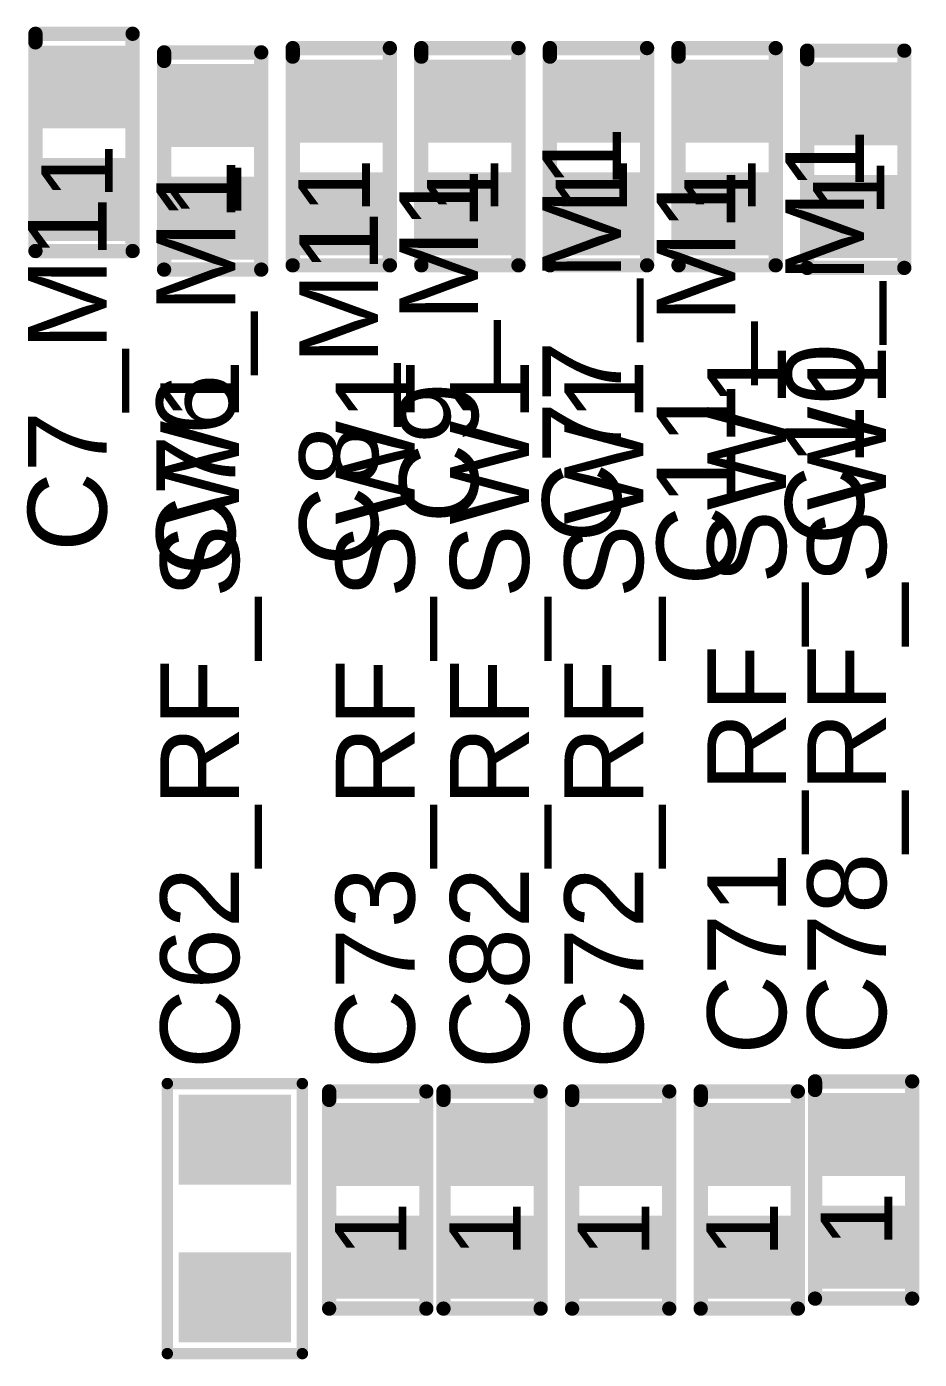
# Model space of a CAD drawing. Header units: inches. Extents: x -1.3 to 11.9, y -6.8 to 4.2.
# Drawn here: x 4.6172 to 4.9295, y 1.6621 to 2.1284 of the extents above; entities that cross this region are included whole.
import ezdxf

# ---------------------------------------------------------------- set-up
doc = ezdxf.new("R2010")
doc.units = ezdxf.units.IN
doc.header["$MEASUREMENT"] = 0
for name, color, linetype in [('ASSY_DWG_INFO', 56, 'Continuous'), ('FAB', 56, 'Continuous'), ('TOP', 1, 'Continuous'), ('Top Overlay', 2, 'Continuous'), ('Top Paste', 8, 'Continuous'), ('Top Solder', 216, 'Continuous')]:
    doc.layers.add(name, color=color, linetype=linetype)
doc.styles.add('Arial', font='', dxfattribs={"height": 0.2})
doc.styles.get('Arial').set_extended_font_data('Arial')

# ---------------------------------------------------------------- blocks, each defined once
blk = doc.blocks.new('C0603_42')
at = {"layer": 'TOP'}
for points in [[(-0.04134, 0.01772), (-0.01378, 0.01772), (-0.01378, -0.01772), (-0.04134, -0.01772)], [(0.01378, 0.01772), (0.04134, 0.01772), (0.04134, -0.01772), (0.01378, -0.01772)]]:
    blk.add_hatch(color=1, dxfattribs=at).paths.add_polyline_path(points)
at = {"layer": 'Top Paste'}
for points in [[(-0.04134, 0.01772), (-0.01378, 0.01772), (-0.01378, -0.01772), (-0.04134, -0.01772)], [(0.01378, 0.01772), (0.04134, 0.01772), (0.04134, -0.01772), (0.01378, -0.01772)]]:
    blk.add_hatch(color=8, dxfattribs=at).paths.add_polyline_path(points)
at = {"layer": 'Top Solder'}
for points in [[(-0.04331, 0.01969), (-0.01181, 0.01969), (-0.01181, -0.01969), (-0.04331, -0.01969)], [(0.01181, 0.01969), (0.04331, 0.01969), (0.04331, -0.01969), (0.01181, -0.01969)]]:
    blk.add_hatch(color=216, dxfattribs=at).paths.add_polyline_path(points)
at = {"layer": 'Top Overlay'}
for points in [[(-0.04724, 0.02362, 0.004, 0.004, 0), (-0.04724, -0.02362, 0.004, 0.004, 0)], [(-0.04724, 0.02362, 0.004, 0.004, 0), (0.04724, 0.02362, 0.004, 0.004, 0)], [(0.04724, 0.02362, 0.004, 0.004, 0), (0.04724, -0.02362, 0.004, 0.004, 0)], [(-0.04724, -0.02362, 0.004, 0.004, 0), (0.04724, -0.02362, 0.004, 0.004, 0)]]:
    blk.add_lwpolyline(points, format="xyseb", dxfattribs=at)
for points in [[(-0.04824, 0.02362, 0.002, 0.002, 1), (-0.04624, 0.02362, 0.002, 0.002, 1)], [(-0.04824, 0.02362, 0.002, 0.002, 1), (-0.04624, 0.02362, 0.002, 0.002, 1)], [(0.04624, 0.02362, 0.002, 0.002, 1), (0.04824, 0.02362, 0.002, 0.002, 1)], [(0.04624, 0.02362, 0.002, 0.002, 1), (0.04824, 0.02362, 0.002, 0.002, 1)], [(-0.04824, -0.02362, 0.002, 0.002, 1), (-0.04624, -0.02362, 0.002, 0.002, 1)], [(-0.04824, -0.02362, 0.002, 0.002, 1), (-0.04624, -0.02362, 0.002, 0.002, 1)], [(0.04624, -0.02362, 0.002, 0.002, 1), (0.04824, -0.02362, 0.002, 0.002, 1)], [(0.04624, -0.02362, 0.002, 0.002, 1), (0.04824, -0.02362, 0.002, 0.002, 1)]]:
    blk.add_lwpolyline(points, format="xyseb", close=True, dxfattribs=at)
blk = doc.blocks.new('C0402_145')
at = {"layer": 'TOP'}
for points in [[(-0.031, -0.0125), (-0.031, 0.0125), (-0.006, 0.0125), (-0.006, -0.0125)], [(0.0084, -0.0125), (0.0084, 0.0125), (0.0334, 0.0125), (0.0334, -0.0125)]]:
    blk.add_hatch(color=1, dxfattribs=at).paths.add_polyline_path(points)
at = {"layer": 'Top Paste'}
for points in [[(-0.031, -0.0125), (-0.031, 0.0125), (-0.006, 0.0125), (-0.006, -0.0125)], [(0.0084, -0.0125), (0.0084, 0.0125), (0.0334, 0.0125), (0.0334, -0.0125)]]:
    blk.add_hatch(color=8, dxfattribs=at).paths.add_polyline_path(points)
at = {"layer": 'Top Solder'}
for points in [[(-0.033, -0.0145), (-0.033, 0.0145), (-0.004, 0.0145), (-0.004, -0.0145)], [(0.0064, -0.0145), (0.0064, 0.0145), (0.0354, 0.0145), (0.0354, -0.0145)]]:
    blk.add_hatch(color=216, dxfattribs=at).paths.add_polyline_path(points)
at = {"layer": 'ASSY_DWG_INFO'}
for points in [[(-0.0365, 0.017, 0.005, 0.005, 0), (-0.0365, -0.017, 0.005, 0.005, 0)], [(-0.0365, 0.017, 0.005, 0.005, 0), (0.0395, 0.017, 0.005, 0.005, 0)], [(0.0395, 0.017, 0.005, 0.005, 0), (0.0395, -0.017, 0.005, 0.005, 0)], [(-0.0365, -0.017, 0.005, 0.005, 0), (0.0395, -0.017, 0.005, 0.005, 0)]]:
    blk.add_lwpolyline(points, format="xyseb", dxfattribs=at)
for points in [[(-0.03775, 0.017, 0.0025, 0.0025, 1), (-0.03525, 0.017, 0.0025, 0.0025, 1)], [(-0.03775, 0.017, 0.0025, 0.0025, 1), (-0.03525, 0.017, 0.0025, 0.0025, 1)], [(0.03825, 0.017, 0.0025, 0.0025, 1), (0.04075, 0.017, 0.0025, 0.0025, 1)], [(0.03825, 0.017, 0.0025, 0.0025, 1), (0.04075, 0.017, 0.0025, 0.0025, 1)], [(-0.03775, -0.017, 0.0025, 0.0025, 1), (-0.03525, -0.017, 0.0025, 0.0025, 1)], [(-0.03775, -0.017, 0.0025, 0.0025, 1), (-0.03525, -0.017, 0.0025, 0.0025, 1)], [(0.03825, -0.017, 0.0025, 0.0025, 1), (0.04075, -0.017, 0.0025, 0.0025, 1)], [(0.03825, -0.017, 0.0025, 0.0025, 1), (0.04075, -0.017, 0.0025, 0.0025, 1)]]:
    blk.add_lwpolyline(points, format="xyseb", close=True, dxfattribs=at)
at = {"layer": 'Top Overlay'}
for points in [[(-0.0365, 0.017, 0.005, 0.005, 0), (0.0365, 0.017, 0.005, 0.005, 0)], [(-0.0365, 0.017, 0.005, 0.005, 0), (-0.0365, -0.017, 0.005, 0.005, 0)], [(0.0365, 0.017, 0.005, 0.005, 0), (0.0395, 0.017, 0.005, 0.005, 0)], [(0.0395, 0.017, 0.005, 0.005, 0), (0.0395, -0.017, 0.005, 0.005, 0)], [(-0.0365, -0.017, 0.005, 0.005, 0), (0.0395, -0.017, 0.005, 0.005, 0)]]:
    blk.add_lwpolyline(points, format="xyseb", dxfattribs=at)
for points in [[(-0.03775, 0.017, 0.0025, 0.0025, 1), (-0.03525, 0.017, 0.0025, 0.0025, 1)], [(-0.03775, 0.017, 0.0025, 0.0025, 1), (-0.03525, 0.017, 0.0025, 0.0025, 1)], [(0.03525, 0.017, 0.0025, 0.0025, 1), (0.03775, 0.017, 0.0025, 0.0025, 1)], [(0.03525, 0.017, 0.0025, 0.0025, 1), (0.03775, 0.017, 0.0025, 0.0025, 1)], [(0.03825, 0.017, 0.0025, 0.0025, 1), (0.04075, 0.017, 0.0025, 0.0025, 1)], [(0.03825, 0.017, 0.0025, 0.0025, 1), (0.04075, 0.017, 0.0025, 0.0025, 1)], [(-0.03775, -0.017, 0.0025, 0.0025, 1), (-0.03525, -0.017, 0.0025, 0.0025, 1)], [(-0.03775, -0.017, 0.0025, 0.0025, 1), (-0.03525, -0.017, 0.0025, 0.0025, 1)], [(0.03825, -0.017, 0.0025, 0.0025, 1), (0.04075, -0.017, 0.0025, 0.0025, 1)], [(0.03825, -0.017, 0.0025, 0.0025, 1), (0.04075, -0.017, 0.0025, 0.0025, 1)]]:
    blk.add_lwpolyline(points, format="xyseb", close=True, dxfattribs=at)
at = {"layer": 'FAB', "style": 'Arial'}
blk.add_text('1', height=0.025, dxfattribs=at).set_placement((-0.0185, -0.01))
blk = doc.blocks.new('C0402_154')
at = {"layer": 'TOP'}
for points in [[(-0.031, -0.0125), (-0.031, 0.0125), (-0.006, 0.0125), (-0.006, -0.0125)], [(0.0084, -0.0125), (0.0084, 0.0125), (0.0334, 0.0125), (0.0334, -0.0125)]]:
    blk.add_hatch(color=1, dxfattribs=at).paths.add_polyline_path(points)
at = {"layer": 'Top Paste'}
for points in [[(-0.031, -0.0125), (-0.031, 0.0125), (-0.006, 0.0125), (-0.006, -0.0125)], [(0.0084, -0.0125), (0.0084, 0.0125), (0.0334, 0.0125), (0.0334, -0.0125)]]:
    blk.add_hatch(color=8, dxfattribs=at).paths.add_polyline_path(points)
at = {"layer": 'Top Solder'}
for points in [[(-0.033, -0.0145), (-0.033, 0.0145), (-0.004, 0.0145), (-0.004, -0.0145)], [(0.0064, -0.0145), (0.0064, 0.0145), (0.0354, 0.0145), (0.0354, -0.0145)]]:
    blk.add_hatch(color=216, dxfattribs=at).paths.add_polyline_path(points)
at = {"layer": 'ASSY_DWG_INFO'}
for points in [[(-0.0365, 0.017, 0.005, 0.005, 0), (-0.0365, -0.017, 0.005, 0.005, 0)], [(-0.0365, 0.017, 0.005, 0.005, 0), (0.0395, 0.017, 0.005, 0.005, 0)], [(0.0395, 0.017, 0.005, 0.005, 0), (0.0395, -0.017, 0.005, 0.005, 0)], [(-0.0365, -0.017, 0.005, 0.005, 0), (0.0395, -0.017, 0.005, 0.005, 0)]]:
    blk.add_lwpolyline(points, format="xyseb", dxfattribs=at)
for points in [[(-0.03775, 0.017, 0.0025, 0.0025, 1), (-0.03525, 0.017, 0.0025, 0.0025, 1)], [(-0.03775, 0.017, 0.0025, 0.0025, 1), (-0.03525, 0.017, 0.0025, 0.0025, 1)], [(0.03825, 0.017, 0.0025, 0.0025, 1), (0.04075, 0.017, 0.0025, 0.0025, 1)], [(0.03825, 0.017, 0.0025, 0.0025, 1), (0.04075, 0.017, 0.0025, 0.0025, 1)], [(-0.03775, -0.017, 0.0025, 0.0025, 1), (-0.03525, -0.017, 0.0025, 0.0025, 1)], [(-0.03775, -0.017, 0.0025, 0.0025, 1), (-0.03525, -0.017, 0.0025, 0.0025, 1)], [(0.03825, -0.017, 0.0025, 0.0025, 1), (0.04075, -0.017, 0.0025, 0.0025, 1)], [(0.03825, -0.017, 0.0025, 0.0025, 1), (0.04075, -0.017, 0.0025, 0.0025, 1)]]:
    blk.add_lwpolyline(points, format="xyseb", close=True, dxfattribs=at)
at = {"layer": 'Top Overlay'}
for points in [[(-0.0365, 0.017, 0.005, 0.005, 0), (0.0365, 0.017, 0.005, 0.005, 0)], [(-0.0365, 0.017, 0.005, 0.005, 0), (-0.0365, -0.017, 0.005, 0.005, 0)], [(0.0365, 0.017, 0.005, 0.005, 0), (0.0395, 0.017, 0.005, 0.005, 0)], [(0.0395, 0.017, 0.005, 0.005, 0), (0.0395, -0.017, 0.005, 0.005, 0)], [(-0.0365, -0.017, 0.005, 0.005, 0), (0.0395, -0.017, 0.005, 0.005, 0)]]:
    blk.add_lwpolyline(points, format="xyseb", dxfattribs=at)
for points in [[(-0.03775, 0.017, 0.0025, 0.0025, 1), (-0.03525, 0.017, 0.0025, 0.0025, 1)], [(-0.03775, 0.017, 0.0025, 0.0025, 1), (-0.03525, 0.017, 0.0025, 0.0025, 1)], [(0.03525, 0.017, 0.0025, 0.0025, 1), (0.03775, 0.017, 0.0025, 0.0025, 1)], [(0.03525, 0.017, 0.0025, 0.0025, 1), (0.03775, 0.017, 0.0025, 0.0025, 1)], [(0.03825, 0.017, 0.0025, 0.0025, 1), (0.04075, 0.017, 0.0025, 0.0025, 1)], [(0.03825, 0.017, 0.0025, 0.0025, 1), (0.04075, 0.017, 0.0025, 0.0025, 1)], [(-0.03775, -0.017, 0.0025, 0.0025, 1), (-0.03525, -0.017, 0.0025, 0.0025, 1)], [(-0.03775, -0.017, 0.0025, 0.0025, 1), (-0.03525, -0.017, 0.0025, 0.0025, 1)], [(0.03825, -0.017, 0.0025, 0.0025, 1), (0.04075, -0.017, 0.0025, 0.0025, 1)], [(0.03825, -0.017, 0.0025, 0.0025, 1), (0.04075, -0.017, 0.0025, 0.0025, 1)]]:
    blk.add_lwpolyline(points, format="xyseb", close=True, dxfattribs=at)
at = {"layer": 'FAB', "style": 'Arial'}
blk.add_text('1', height=0.025, dxfattribs=at).set_placement((-0.0185, -0.01))
blk = doc.blocks.new('C0402_156')
at = {"layer": 'TOP'}
for points in [[(-0.031, -0.0125), (-0.031, 0.0125), (-0.006, 0.0125), (-0.006, -0.0125)], [(0.0084, -0.0125), (0.0084, 0.0125), (0.0334, 0.0125), (0.0334, -0.0125)]]:
    blk.add_hatch(color=1, dxfattribs=at).paths.add_polyline_path(points)
at = {"layer": 'Top Paste'}
for points in [[(-0.031, -0.0125), (-0.031, 0.0125), (-0.006, 0.0125), (-0.006, -0.0125)], [(0.0084, -0.0125), (0.0084, 0.0125), (0.0334, 0.0125), (0.0334, -0.0125)]]:
    blk.add_hatch(color=8, dxfattribs=at).paths.add_polyline_path(points)
at = {"layer": 'Top Solder'}
for points in [[(-0.033, -0.0145), (-0.033, 0.0145), (-0.004, 0.0145), (-0.004, -0.0145)], [(0.0064, -0.0145), (0.0064, 0.0145), (0.0354, 0.0145), (0.0354, -0.0145)]]:
    blk.add_hatch(color=216, dxfattribs=at).paths.add_polyline_path(points)
at = {"layer": 'ASSY_DWG_INFO'}
for points in [[(-0.0365, 0.017, 0.005, 0.005, 0), (-0.0365, -0.017, 0.005, 0.005, 0)], [(-0.0365, 0.017, 0.005, 0.005, 0), (0.0395, 0.017, 0.005, 0.005, 0)], [(0.0395, 0.017, 0.005, 0.005, 0), (0.0395, -0.017, 0.005, 0.005, 0)], [(-0.0365, -0.017, 0.005, 0.005, 0), (0.0395, -0.017, 0.005, 0.005, 0)]]:
    blk.add_lwpolyline(points, format="xyseb", dxfattribs=at)
for points in [[(-0.03775, 0.017, 0.0025, 0.0025, 1), (-0.03525, 0.017, 0.0025, 0.0025, 1)], [(-0.03775, 0.017, 0.0025, 0.0025, 1), (-0.03525, 0.017, 0.0025, 0.0025, 1)], [(0.03825, 0.017, 0.0025, 0.0025, 1), (0.04075, 0.017, 0.0025, 0.0025, 1)], [(0.03825, 0.017, 0.0025, 0.0025, 1), (0.04075, 0.017, 0.0025, 0.0025, 1)], [(-0.03775, -0.017, 0.0025, 0.0025, 1), (-0.03525, -0.017, 0.0025, 0.0025, 1)], [(-0.03775, -0.017, 0.0025, 0.0025, 1), (-0.03525, -0.017, 0.0025, 0.0025, 1)], [(0.03825, -0.017, 0.0025, 0.0025, 1), (0.04075, -0.017, 0.0025, 0.0025, 1)], [(0.03825, -0.017, 0.0025, 0.0025, 1), (0.04075, -0.017, 0.0025, 0.0025, 1)]]:
    blk.add_lwpolyline(points, format="xyseb", close=True, dxfattribs=at)
at = {"layer": 'Top Overlay'}
for points in [[(-0.0365, 0.017, 0.005, 0.005, 0), (0.0365, 0.017, 0.005, 0.005, 0)], [(-0.0365, 0.017, 0.005, 0.005, 0), (-0.0365, -0.017, 0.005, 0.005, 0)], [(0.0365, 0.017, 0.005, 0.005, 0), (0.0395, 0.017, 0.005, 0.005, 0)], [(0.0395, 0.017, 0.005, 0.005, 0), (0.0395, -0.017, 0.005, 0.005, 0)], [(-0.0365, -0.017, 0.005, 0.005, 0), (0.0395, -0.017, 0.005, 0.005, 0)]]:
    blk.add_lwpolyline(points, format="xyseb", dxfattribs=at)
for points in [[(-0.03775, 0.017, 0.0025, 0.0025, 1), (-0.03525, 0.017, 0.0025, 0.0025, 1)], [(-0.03775, 0.017, 0.0025, 0.0025, 1), (-0.03525, 0.017, 0.0025, 0.0025, 1)], [(0.03525, 0.017, 0.0025, 0.0025, 1), (0.03775, 0.017, 0.0025, 0.0025, 1)], [(0.03525, 0.017, 0.0025, 0.0025, 1), (0.03775, 0.017, 0.0025, 0.0025, 1)], [(0.03825, 0.017, 0.0025, 0.0025, 1), (0.04075, 0.017, 0.0025, 0.0025, 1)], [(0.03825, 0.017, 0.0025, 0.0025, 1), (0.04075, 0.017, 0.0025, 0.0025, 1)], [(-0.03775, -0.017, 0.0025, 0.0025, 1), (-0.03525, -0.017, 0.0025, 0.0025, 1)], [(-0.03775, -0.017, 0.0025, 0.0025, 1), (-0.03525, -0.017, 0.0025, 0.0025, 1)], [(0.03825, -0.017, 0.0025, 0.0025, 1), (0.04075, -0.017, 0.0025, 0.0025, 1)], [(0.03825, -0.017, 0.0025, 0.0025, 1), (0.04075, -0.017, 0.0025, 0.0025, 1)]]:
    blk.add_lwpolyline(points, format="xyseb", close=True, dxfattribs=at)
at = {"layer": 'FAB', "style": 'Arial'}
blk.add_text('1', height=0.025, dxfattribs=at).set_placement((-0.0185, -0.01))
blk = doc.blocks.new('C0402_158')
at = {"layer": 'TOP'}
for points in [[(-0.031, -0.0125), (-0.031, 0.0125), (-0.006, 0.0125), (-0.006, -0.0125)], [(0.0084, -0.0125), (0.0084, 0.0125), (0.0334, 0.0125), (0.0334, -0.0125)]]:
    blk.add_hatch(color=1, dxfattribs=at).paths.add_polyline_path(points)
at = {"layer": 'Top Paste'}
for points in [[(-0.031, -0.0125), (-0.031, 0.0125), (-0.006, 0.0125), (-0.006, -0.0125)], [(0.0084, -0.0125), (0.0084, 0.0125), (0.0334, 0.0125), (0.0334, -0.0125)]]:
    blk.add_hatch(color=8, dxfattribs=at).paths.add_polyline_path(points)
at = {"layer": 'Top Solder'}
for points in [[(-0.033, -0.0145), (-0.033, 0.0145), (-0.004, 0.0145), (-0.004, -0.0145)], [(0.0064, -0.0145), (0.0064, 0.0145), (0.0354, 0.0145), (0.0354, -0.0145)]]:
    blk.add_hatch(color=216, dxfattribs=at).paths.add_polyline_path(points)
at = {"layer": 'ASSY_DWG_INFO'}
for points in [[(-0.0365, 0.017, 0.005, 0.005, 0), (-0.0365, -0.017, 0.005, 0.005, 0)], [(-0.0365, 0.017, 0.005, 0.005, 0), (0.0395, 0.017, 0.005, 0.005, 0)], [(0.0395, 0.017, 0.005, 0.005, 0), (0.0395, -0.017, 0.005, 0.005, 0)], [(-0.0365, -0.017, 0.005, 0.005, 0), (0.0395, -0.017, 0.005, 0.005, 0)]]:
    blk.add_lwpolyline(points, format="xyseb", dxfattribs=at)
for points in [[(-0.03775, 0.017, 0.0025, 0.0025, 1), (-0.03525, 0.017, 0.0025, 0.0025, 1)], [(-0.03775, 0.017, 0.0025, 0.0025, 1), (-0.03525, 0.017, 0.0025, 0.0025, 1)], [(0.03825, 0.017, 0.0025, 0.0025, 1), (0.04075, 0.017, 0.0025, 0.0025, 1)], [(0.03825, 0.017, 0.0025, 0.0025, 1), (0.04075, 0.017, 0.0025, 0.0025, 1)], [(-0.03775, -0.017, 0.0025, 0.0025, 1), (-0.03525, -0.017, 0.0025, 0.0025, 1)], [(-0.03775, -0.017, 0.0025, 0.0025, 1), (-0.03525, -0.017, 0.0025, 0.0025, 1)], [(0.03825, -0.017, 0.0025, 0.0025, 1), (0.04075, -0.017, 0.0025, 0.0025, 1)], [(0.03825, -0.017, 0.0025, 0.0025, 1), (0.04075, -0.017, 0.0025, 0.0025, 1)]]:
    blk.add_lwpolyline(points, format="xyseb", close=True, dxfattribs=at)
at = {"layer": 'Top Overlay'}
for points in [[(-0.0365, 0.017, 0.005, 0.005, 0), (0.0365, 0.017, 0.005, 0.005, 0)], [(-0.0365, 0.017, 0.005, 0.005, 0), (-0.0365, -0.017, 0.005, 0.005, 0)], [(0.0365, 0.017, 0.005, 0.005, 0), (0.0395, 0.017, 0.005, 0.005, 0)], [(0.0395, 0.017, 0.005, 0.005, 0), (0.0395, -0.017, 0.005, 0.005, 0)], [(-0.0365, -0.017, 0.005, 0.005, 0), (0.0395, -0.017, 0.005, 0.005, 0)]]:
    blk.add_lwpolyline(points, format="xyseb", dxfattribs=at)
for points in [[(-0.03775, 0.017, 0.0025, 0.0025, 1), (-0.03525, 0.017, 0.0025, 0.0025, 1)], [(-0.03775, 0.017, 0.0025, 0.0025, 1), (-0.03525, 0.017, 0.0025, 0.0025, 1)], [(0.03525, 0.017, 0.0025, 0.0025, 1), (0.03775, 0.017, 0.0025, 0.0025, 1)], [(0.03525, 0.017, 0.0025, 0.0025, 1), (0.03775, 0.017, 0.0025, 0.0025, 1)], [(0.03825, 0.017, 0.0025, 0.0025, 1), (0.04075, 0.017, 0.0025, 0.0025, 1)], [(0.03825, 0.017, 0.0025, 0.0025, 1), (0.04075, 0.017, 0.0025, 0.0025, 1)], [(-0.03775, -0.017, 0.0025, 0.0025, 1), (-0.03525, -0.017, 0.0025, 0.0025, 1)], [(-0.03775, -0.017, 0.0025, 0.0025, 1), (-0.03525, -0.017, 0.0025, 0.0025, 1)], [(0.03825, -0.017, 0.0025, 0.0025, 1), (0.04075, -0.017, 0.0025, 0.0025, 1)], [(0.03825, -0.017, 0.0025, 0.0025, 1), (0.04075, -0.017, 0.0025, 0.0025, 1)]]:
    blk.add_lwpolyline(points, format="xyseb", close=True, dxfattribs=at)
at = {"layer": 'FAB', "style": 'Arial'}
blk.add_text('1', height=0.025, dxfattribs=at).set_placement((-0.0185, -0.01))
blk = doc.blocks.new('C0402_164')
at = {"layer": 'TOP'}
for points in [[(-0.031, -0.0125), (-0.031, 0.0125), (-0.006, 0.0125), (-0.006, -0.0125)], [(0.0084, -0.0125), (0.0084, 0.0125), (0.0334, 0.0125), (0.0334, -0.0125)]]:
    blk.add_hatch(color=1, dxfattribs=at).paths.add_polyline_path(points)
at = {"layer": 'Top Paste'}
for points in [[(-0.031, -0.0125), (-0.031, 0.0125), (-0.006, 0.0125), (-0.006, -0.0125)], [(0.0084, -0.0125), (0.0084, 0.0125), (0.0334, 0.0125), (0.0334, -0.0125)]]:
    blk.add_hatch(color=8, dxfattribs=at).paths.add_polyline_path(points)
at = {"layer": 'Top Solder'}
for points in [[(-0.033, -0.0145), (-0.033, 0.0145), (-0.004, 0.0145), (-0.004, -0.0145)], [(0.0064, -0.0145), (0.0064, 0.0145), (0.0354, 0.0145), (0.0354, -0.0145)]]:
    blk.add_hatch(color=216, dxfattribs=at).paths.add_polyline_path(points)
at = {"layer": 'ASSY_DWG_INFO'}
for points in [[(-0.0365, 0.017, 0.005, 0.005, 0), (-0.0365, -0.017, 0.005, 0.005, 0)], [(-0.0365, 0.017, 0.005, 0.005, 0), (0.0395, 0.017, 0.005, 0.005, 0)], [(0.0395, 0.017, 0.005, 0.005, 0), (0.0395, -0.017, 0.005, 0.005, 0)], [(-0.0365, -0.017, 0.005, 0.005, 0), (0.0395, -0.017, 0.005, 0.005, 0)]]:
    blk.add_lwpolyline(points, format="xyseb", dxfattribs=at)
for points in [[(-0.03775, 0.017, 0.0025, 0.0025, 1), (-0.03525, 0.017, 0.0025, 0.0025, 1)], [(-0.03775, 0.017, 0.0025, 0.0025, 1), (-0.03525, 0.017, 0.0025, 0.0025, 1)], [(0.03825, 0.017, 0.0025, 0.0025, 1), (0.04075, 0.017, 0.0025, 0.0025, 1)], [(0.03825, 0.017, 0.0025, 0.0025, 1), (0.04075, 0.017, 0.0025, 0.0025, 1)], [(-0.03775, -0.017, 0.0025, 0.0025, 1), (-0.03525, -0.017, 0.0025, 0.0025, 1)], [(-0.03775, -0.017, 0.0025, 0.0025, 1), (-0.03525, -0.017, 0.0025, 0.0025, 1)], [(0.03825, -0.017, 0.0025, 0.0025, 1), (0.04075, -0.017, 0.0025, 0.0025, 1)], [(0.03825, -0.017, 0.0025, 0.0025, 1), (0.04075, -0.017, 0.0025, 0.0025, 1)]]:
    blk.add_lwpolyline(points, format="xyseb", close=True, dxfattribs=at)
at = {"layer": 'Top Overlay'}
for points in [[(-0.0365, 0.017, 0.005, 0.005, 0), (0.0365, 0.017, 0.005, 0.005, 0)], [(-0.0365, 0.017, 0.005, 0.005, 0), (-0.0365, -0.017, 0.005, 0.005, 0)], [(0.0365, 0.017, 0.005, 0.005, 0), (0.0395, 0.017, 0.005, 0.005, 0)], [(0.0395, 0.017, 0.005, 0.005, 0), (0.0395, -0.017, 0.005, 0.005, 0)], [(-0.0365, -0.017, 0.005, 0.005, 0), (0.0395, -0.017, 0.005, 0.005, 0)]]:
    blk.add_lwpolyline(points, format="xyseb", dxfattribs=at)
for points in [[(-0.03775, 0.017, 0.0025, 0.0025, 1), (-0.03525, 0.017, 0.0025, 0.0025, 1)], [(-0.03775, 0.017, 0.0025, 0.0025, 1), (-0.03525, 0.017, 0.0025, 0.0025, 1)], [(0.03525, 0.017, 0.0025, 0.0025, 1), (0.03775, 0.017, 0.0025, 0.0025, 1)], [(0.03525, 0.017, 0.0025, 0.0025, 1), (0.03775, 0.017, 0.0025, 0.0025, 1)], [(0.03825, 0.017, 0.0025, 0.0025, 1), (0.04075, 0.017, 0.0025, 0.0025, 1)], [(0.03825, 0.017, 0.0025, 0.0025, 1), (0.04075, 0.017, 0.0025, 0.0025, 1)], [(-0.03775, -0.017, 0.0025, 0.0025, 1), (-0.03525, -0.017, 0.0025, 0.0025, 1)], [(-0.03775, -0.017, 0.0025, 0.0025, 1), (-0.03525, -0.017, 0.0025, 0.0025, 1)], [(0.03825, -0.017, 0.0025, 0.0025, 1), (0.04075, -0.017, 0.0025, 0.0025, 1)], [(0.03825, -0.017, 0.0025, 0.0025, 1), (0.04075, -0.017, 0.0025, 0.0025, 1)]]:
    blk.add_lwpolyline(points, format="xyseb", close=True, dxfattribs=at)
at = {"layer": 'FAB', "style": 'Arial'}
blk.add_text('1', height=0.025, dxfattribs=at).set_placement((-0.0185, -0.01))
blk = doc.blocks.new('C0402_166')
at = {"layer": 'TOP'}
for points in [[(-0.031, -0.0125), (-0.031, 0.0125), (-0.006, 0.0125), (-0.006, -0.0125)], [(0.0084, -0.0125), (0.0084, 0.0125), (0.0334, 0.0125), (0.0334, -0.0125)]]:
    blk.add_hatch(color=1, dxfattribs=at).paths.add_polyline_path(points)
at = {"layer": 'Top Paste'}
for points in [[(-0.031, -0.0125), (-0.031, 0.0125), (-0.006, 0.0125), (-0.006, -0.0125)], [(0.0084, -0.0125), (0.0084, 0.0125), (0.0334, 0.0125), (0.0334, -0.0125)]]:
    blk.add_hatch(color=8, dxfattribs=at).paths.add_polyline_path(points)
at = {"layer": 'Top Solder'}
for points in [[(-0.033, -0.0145), (-0.033, 0.0145), (-0.004, 0.0145), (-0.004, -0.0145)], [(0.0064, -0.0145), (0.0064, 0.0145), (0.0354, 0.0145), (0.0354, -0.0145)]]:
    blk.add_hatch(color=216, dxfattribs=at).paths.add_polyline_path(points)
at = {"layer": 'ASSY_DWG_INFO'}
for points in [[(-0.0365, 0.017, 0.005, 0.005, 0), (-0.0365, -0.017, 0.005, 0.005, 0)], [(-0.0365, 0.017, 0.005, 0.005, 0), (0.0395, 0.017, 0.005, 0.005, 0)], [(0.0395, 0.017, 0.005, 0.005, 0), (0.0395, -0.017, 0.005, 0.005, 0)], [(-0.0365, -0.017, 0.005, 0.005, 0), (0.0395, -0.017, 0.005, 0.005, 0)]]:
    blk.add_lwpolyline(points, format="xyseb", dxfattribs=at)
for points in [[(-0.03775, 0.017, 0.0025, 0.0025, 1), (-0.03525, 0.017, 0.0025, 0.0025, 1)], [(-0.03775, 0.017, 0.0025, 0.0025, 1), (-0.03525, 0.017, 0.0025, 0.0025, 1)], [(0.03825, 0.017, 0.0025, 0.0025, 1), (0.04075, 0.017, 0.0025, 0.0025, 1)], [(0.03825, 0.017, 0.0025, 0.0025, 1), (0.04075, 0.017, 0.0025, 0.0025, 1)], [(-0.03775, -0.017, 0.0025, 0.0025, 1), (-0.03525, -0.017, 0.0025, 0.0025, 1)], [(-0.03775, -0.017, 0.0025, 0.0025, 1), (-0.03525, -0.017, 0.0025, 0.0025, 1)], [(0.03825, -0.017, 0.0025, 0.0025, 1), (0.04075, -0.017, 0.0025, 0.0025, 1)], [(0.03825, -0.017, 0.0025, 0.0025, 1), (0.04075, -0.017, 0.0025, 0.0025, 1)]]:
    blk.add_lwpolyline(points, format="xyseb", close=True, dxfattribs=at)
at = {"layer": 'Top Overlay'}
for points in [[(-0.0365, 0.017, 0.005, 0.005, 0), (0.0365, 0.017, 0.005, 0.005, 0)], [(-0.0365, 0.017, 0.005, 0.005, 0), (-0.0365, -0.017, 0.005, 0.005, 0)], [(0.0365, 0.017, 0.005, 0.005, 0), (0.0395, 0.017, 0.005, 0.005, 0)], [(0.0395, 0.017, 0.005, 0.005, 0), (0.0395, -0.017, 0.005, 0.005, 0)], [(-0.0365, -0.017, 0.005, 0.005, 0), (0.0395, -0.017, 0.005, 0.005, 0)]]:
    blk.add_lwpolyline(points, format="xyseb", dxfattribs=at)
for points in [[(-0.03775, 0.017, 0.0025, 0.0025, 1), (-0.03525, 0.017, 0.0025, 0.0025, 1)], [(-0.03775, 0.017, 0.0025, 0.0025, 1), (-0.03525, 0.017, 0.0025, 0.0025, 1)], [(0.03525, 0.017, 0.0025, 0.0025, 1), (0.03775, 0.017, 0.0025, 0.0025, 1)], [(0.03525, 0.017, 0.0025, 0.0025, 1), (0.03775, 0.017, 0.0025, 0.0025, 1)], [(0.03825, 0.017, 0.0025, 0.0025, 1), (0.04075, 0.017, 0.0025, 0.0025, 1)], [(0.03825, 0.017, 0.0025, 0.0025, 1), (0.04075, 0.017, 0.0025, 0.0025, 1)], [(-0.03775, -0.017, 0.0025, 0.0025, 1), (-0.03525, -0.017, 0.0025, 0.0025, 1)], [(-0.03775, -0.017, 0.0025, 0.0025, 1), (-0.03525, -0.017, 0.0025, 0.0025, 1)], [(0.03825, -0.017, 0.0025, 0.0025, 1), (0.04075, -0.017, 0.0025, 0.0025, 1)], [(0.03825, -0.017, 0.0025, 0.0025, 1), (0.04075, -0.017, 0.0025, 0.0025, 1)]]:
    blk.add_lwpolyline(points, format="xyseb", close=True, dxfattribs=at)
at = {"layer": 'FAB', "style": 'Arial'}
blk.add_text('1', height=0.025, dxfattribs=at).set_placement((-0.0185, -0.01))
blk = doc.blocks.new('C0402_168')
at = {"layer": 'TOP'}
for points in [[(-0.031, -0.0125), (-0.031, 0.0125), (-0.006, 0.0125), (-0.006, -0.0125)], [(0.0084, -0.0125), (0.0084, 0.0125), (0.0334, 0.0125), (0.0334, -0.0125)]]:
    blk.add_hatch(color=1, dxfattribs=at).paths.add_polyline_path(points)
at = {"layer": 'Top Paste'}
for points in [[(-0.031, -0.0125), (-0.031, 0.0125), (-0.006, 0.0125), (-0.006, -0.0125)], [(0.0084, -0.0125), (0.0084, 0.0125), (0.0334, 0.0125), (0.0334, -0.0125)]]:
    blk.add_hatch(color=8, dxfattribs=at).paths.add_polyline_path(points)
at = {"layer": 'Top Solder'}
for points in [[(-0.033, -0.0145), (-0.033, 0.0145), (-0.004, 0.0145), (-0.004, -0.0145)], [(0.0064, -0.0145), (0.0064, 0.0145), (0.0354, 0.0145), (0.0354, -0.0145)]]:
    blk.add_hatch(color=216, dxfattribs=at).paths.add_polyline_path(points)
at = {"layer": 'ASSY_DWG_INFO'}
for points in [[(-0.0365, 0.017, 0.005, 0.005, 0), (-0.0365, -0.017, 0.005, 0.005, 0)], [(-0.0365, 0.017, 0.005, 0.005, 0), (0.0395, 0.017, 0.005, 0.005, 0)], [(0.0395, 0.017, 0.005, 0.005, 0), (0.0395, -0.017, 0.005, 0.005, 0)], [(-0.0365, -0.017, 0.005, 0.005, 0), (0.0395, -0.017, 0.005, 0.005, 0)]]:
    blk.add_lwpolyline(points, format="xyseb", dxfattribs=at)
for points in [[(-0.03775, 0.017, 0.0025, 0.0025, 1), (-0.03525, 0.017, 0.0025, 0.0025, 1)], [(-0.03775, 0.017, 0.0025, 0.0025, 1), (-0.03525, 0.017, 0.0025, 0.0025, 1)], [(0.03825, 0.017, 0.0025, 0.0025, 1), (0.04075, 0.017, 0.0025, 0.0025, 1)], [(0.03825, 0.017, 0.0025, 0.0025, 1), (0.04075, 0.017, 0.0025, 0.0025, 1)], [(-0.03775, -0.017, 0.0025, 0.0025, 1), (-0.03525, -0.017, 0.0025, 0.0025, 1)], [(-0.03775, -0.017, 0.0025, 0.0025, 1), (-0.03525, -0.017, 0.0025, 0.0025, 1)], [(0.03825, -0.017, 0.0025, 0.0025, 1), (0.04075, -0.017, 0.0025, 0.0025, 1)], [(0.03825, -0.017, 0.0025, 0.0025, 1), (0.04075, -0.017, 0.0025, 0.0025, 1)]]:
    blk.add_lwpolyline(points, format="xyseb", close=True, dxfattribs=at)
at = {"layer": 'Top Overlay'}
for points in [[(-0.0365, 0.017, 0.005, 0.005, 0), (0.0365, 0.017, 0.005, 0.005, 0)], [(-0.0365, 0.017, 0.005, 0.005, 0), (-0.0365, -0.017, 0.005, 0.005, 0)], [(0.0365, 0.017, 0.005, 0.005, 0), (0.0395, 0.017, 0.005, 0.005, 0)], [(0.0395, 0.017, 0.005, 0.005, 0), (0.0395, -0.017, 0.005, 0.005, 0)], [(-0.0365, -0.017, 0.005, 0.005, 0), (0.0395, -0.017, 0.005, 0.005, 0)]]:
    blk.add_lwpolyline(points, format="xyseb", dxfattribs=at)
for points in [[(-0.03775, 0.017, 0.0025, 0.0025, 1), (-0.03525, 0.017, 0.0025, 0.0025, 1)], [(-0.03775, 0.017, 0.0025, 0.0025, 1), (-0.03525, 0.017, 0.0025, 0.0025, 1)], [(0.03525, 0.017, 0.0025, 0.0025, 1), (0.03775, 0.017, 0.0025, 0.0025, 1)], [(0.03525, 0.017, 0.0025, 0.0025, 1), (0.03775, 0.017, 0.0025, 0.0025, 1)], [(0.03825, 0.017, 0.0025, 0.0025, 1), (0.04075, 0.017, 0.0025, 0.0025, 1)], [(0.03825, 0.017, 0.0025, 0.0025, 1), (0.04075, 0.017, 0.0025, 0.0025, 1)], [(-0.03775, -0.017, 0.0025, 0.0025, 1), (-0.03525, -0.017, 0.0025, 0.0025, 1)], [(-0.03775, -0.017, 0.0025, 0.0025, 1), (-0.03525, -0.017, 0.0025, 0.0025, 1)], [(0.03825, -0.017, 0.0025, 0.0025, 1), (0.04075, -0.017, 0.0025, 0.0025, 1)], [(0.03825, -0.017, 0.0025, 0.0025, 1), (0.04075, -0.017, 0.0025, 0.0025, 1)]]:
    blk.add_lwpolyline(points, format="xyseb", close=True, dxfattribs=at)
at = {"layer": 'FAB', "style": 'Arial'}
blk.add_text('1', height=0.025, dxfattribs=at).set_placement((-0.0185, -0.01))
blk = doc.blocks.new('C0402_283')
at = {"layer": 'TOP'}
for points in [[(-0.031, -0.0125), (-0.031, 0.0125), (-0.006, 0.0125), (-0.006, -0.0125)], [(0.0084, -0.0125), (0.0084, 0.0125), (0.0334, 0.0125), (0.0334, -0.0125)]]:
    blk.add_hatch(color=1, dxfattribs=at).paths.add_polyline_path(points)
at = {"layer": 'Top Paste'}
for points in [[(-0.031, -0.0125), (-0.031, 0.0125), (-0.006, 0.0125), (-0.006, -0.0125)], [(0.0084, -0.0125), (0.0084, 0.0125), (0.0334, 0.0125), (0.0334, -0.0125)]]:
    blk.add_hatch(color=8, dxfattribs=at).paths.add_polyline_path(points)
at = {"layer": 'Top Solder'}
for points in [[(-0.033, -0.0145), (-0.033, 0.0145), (-0.004, 0.0145), (-0.004, -0.0145)], [(0.0064, -0.0145), (0.0064, 0.0145), (0.0354, 0.0145), (0.0354, -0.0145)]]:
    blk.add_hatch(color=216, dxfattribs=at).paths.add_polyline_path(points)
at = {"layer": 'ASSY_DWG_INFO'}
for points in [[(-0.0365, 0.017, 0.005, 0.005, 0), (-0.0365, -0.017, 0.005, 0.005, 0)], [(-0.0365, 0.017, 0.005, 0.005, 0), (0.0395, 0.017, 0.005, 0.005, 0)], [(0.0395, 0.017, 0.005, 0.005, 0), (0.0395, -0.017, 0.005, 0.005, 0)], [(-0.0365, -0.017, 0.005, 0.005, 0), (0.0395, -0.017, 0.005, 0.005, 0)]]:
    blk.add_lwpolyline(points, format="xyseb", dxfattribs=at)
for points in [[(-0.03775, 0.017, 0.0025, 0.0025, 1), (-0.03525, 0.017, 0.0025, 0.0025, 1)], [(-0.03775, 0.017, 0.0025, 0.0025, 1), (-0.03525, 0.017, 0.0025, 0.0025, 1)], [(0.03825, 0.017, 0.0025, 0.0025, 1), (0.04075, 0.017, 0.0025, 0.0025, 1)], [(0.03825, 0.017, 0.0025, 0.0025, 1), (0.04075, 0.017, 0.0025, 0.0025, 1)], [(-0.03775, -0.017, 0.0025, 0.0025, 1), (-0.03525, -0.017, 0.0025, 0.0025, 1)], [(-0.03775, -0.017, 0.0025, 0.0025, 1), (-0.03525, -0.017, 0.0025, 0.0025, 1)], [(0.03825, -0.017, 0.0025, 0.0025, 1), (0.04075, -0.017, 0.0025, 0.0025, 1)], [(0.03825, -0.017, 0.0025, 0.0025, 1), (0.04075, -0.017, 0.0025, 0.0025, 1)]]:
    blk.add_lwpolyline(points, format="xyseb", close=True, dxfattribs=at)
at = {"layer": 'Top Overlay'}
for points in [[(-0.0365, 0.017, 0.005, 0.005, 0), (0.0365, 0.017, 0.005, 0.005, 0)], [(-0.0365, 0.017, 0.005, 0.005, 0), (-0.0365, -0.017, 0.005, 0.005, 0)], [(0.0365, 0.017, 0.005, 0.005, 0), (0.0395, 0.017, 0.005, 0.005, 0)], [(0.0395, 0.017, 0.005, 0.005, 0), (0.0395, -0.017, 0.005, 0.005, 0)], [(-0.0365, -0.017, 0.005, 0.005, 0), (0.0395, -0.017, 0.005, 0.005, 0)]]:
    blk.add_lwpolyline(points, format="xyseb", dxfattribs=at)
for points in [[(-0.03775, 0.017, 0.0025, 0.0025, 1), (-0.03525, 0.017, 0.0025, 0.0025, 1)], [(-0.03775, 0.017, 0.0025, 0.0025, 1), (-0.03525, 0.017, 0.0025, 0.0025, 1)], [(0.03525, 0.017, 0.0025, 0.0025, 1), (0.03775, 0.017, 0.0025, 0.0025, 1)], [(0.03525, 0.017, 0.0025, 0.0025, 1), (0.03775, 0.017, 0.0025, 0.0025, 1)], [(0.03825, 0.017, 0.0025, 0.0025, 1), (0.04075, 0.017, 0.0025, 0.0025, 1)], [(0.03825, 0.017, 0.0025, 0.0025, 1), (0.04075, 0.017, 0.0025, 0.0025, 1)], [(-0.03775, -0.017, 0.0025, 0.0025, 1), (-0.03525, -0.017, 0.0025, 0.0025, 1)], [(-0.03775, -0.017, 0.0025, 0.0025, 1), (-0.03525, -0.017, 0.0025, 0.0025, 1)], [(0.03825, -0.017, 0.0025, 0.0025, 1), (0.04075, -0.017, 0.0025, 0.0025, 1)], [(0.03825, -0.017, 0.0025, 0.0025, 1), (0.04075, -0.017, 0.0025, 0.0025, 1)]]:
    blk.add_lwpolyline(points, format="xyseb", close=True, dxfattribs=at)
at = {"layer": 'FAB', "style": 'Arial'}
blk.add_text('1', height=0.025, dxfattribs=at).set_placement((-0.0185, -0.01))
blk = doc.blocks.new('C0402_285')
at = {"layer": 'TOP'}
for points in [[(-0.031, -0.0125), (-0.031, 0.0125), (-0.006, 0.0125), (-0.006, -0.0125)], [(0.0084, -0.0125), (0.0084, 0.0125), (0.0334, 0.0125), (0.0334, -0.0125)]]:
    blk.add_hatch(color=1, dxfattribs=at).paths.add_polyline_path(points)
at = {"layer": 'Top Paste'}
for points in [[(-0.031, -0.0125), (-0.031, 0.0125), (-0.006, 0.0125), (-0.006, -0.0125)], [(0.0084, -0.0125), (0.0084, 0.0125), (0.0334, 0.0125), (0.0334, -0.0125)]]:
    blk.add_hatch(color=8, dxfattribs=at).paths.add_polyline_path(points)
at = {"layer": 'Top Solder'}
for points in [[(-0.033, -0.0145), (-0.033, 0.0145), (-0.004, 0.0145), (-0.004, -0.0145)], [(0.0064, -0.0145), (0.0064, 0.0145), (0.0354, 0.0145), (0.0354, -0.0145)]]:
    blk.add_hatch(color=216, dxfattribs=at).paths.add_polyline_path(points)
at = {"layer": 'ASSY_DWG_INFO'}
for points in [[(-0.0365, 0.017, 0.005, 0.005, 0), (-0.0365, -0.017, 0.005, 0.005, 0)], [(-0.0365, 0.017, 0.005, 0.005, 0), (0.0395, 0.017, 0.005, 0.005, 0)], [(0.0395, 0.017, 0.005, 0.005, 0), (0.0395, -0.017, 0.005, 0.005, 0)], [(-0.0365, -0.017, 0.005, 0.005, 0), (0.0395, -0.017, 0.005, 0.005, 0)]]:
    blk.add_lwpolyline(points, format="xyseb", dxfattribs=at)
for points in [[(-0.03775, 0.017, 0.0025, 0.0025, 1), (-0.03525, 0.017, 0.0025, 0.0025, 1)], [(-0.03775, 0.017, 0.0025, 0.0025, 1), (-0.03525, 0.017, 0.0025, 0.0025, 1)], [(0.03825, 0.017, 0.0025, 0.0025, 1), (0.04075, 0.017, 0.0025, 0.0025, 1)], [(0.03825, 0.017, 0.0025, 0.0025, 1), (0.04075, 0.017, 0.0025, 0.0025, 1)], [(-0.03775, -0.017, 0.0025, 0.0025, 1), (-0.03525, -0.017, 0.0025, 0.0025, 1)], [(-0.03775, -0.017, 0.0025, 0.0025, 1), (-0.03525, -0.017, 0.0025, 0.0025, 1)], [(0.03825, -0.017, 0.0025, 0.0025, 1), (0.04075, -0.017, 0.0025, 0.0025, 1)], [(0.03825, -0.017, 0.0025, 0.0025, 1), (0.04075, -0.017, 0.0025, 0.0025, 1)]]:
    blk.add_lwpolyline(points, format="xyseb", close=True, dxfattribs=at)
at = {"layer": 'Top Overlay'}
for points in [[(-0.0365, 0.017, 0.005, 0.005, 0), (0.0365, 0.017, 0.005, 0.005, 0)], [(-0.0365, 0.017, 0.005, 0.005, 0), (-0.0365, -0.017, 0.005, 0.005, 0)], [(0.0365, 0.017, 0.005, 0.005, 0), (0.0395, 0.017, 0.005, 0.005, 0)], [(0.0395, 0.017, 0.005, 0.005, 0), (0.0395, -0.017, 0.005, 0.005, 0)], [(-0.0365, -0.017, 0.005, 0.005, 0), (0.0395, -0.017, 0.005, 0.005, 0)]]:
    blk.add_lwpolyline(points, format="xyseb", dxfattribs=at)
for points in [[(-0.03775, 0.017, 0.0025, 0.0025, 1), (-0.03525, 0.017, 0.0025, 0.0025, 1)], [(-0.03775, 0.017, 0.0025, 0.0025, 1), (-0.03525, 0.017, 0.0025, 0.0025, 1)], [(0.03525, 0.017, 0.0025, 0.0025, 1), (0.03775, 0.017, 0.0025, 0.0025, 1)], [(0.03525, 0.017, 0.0025, 0.0025, 1), (0.03775, 0.017, 0.0025, 0.0025, 1)], [(0.03825, 0.017, 0.0025, 0.0025, 1), (0.04075, 0.017, 0.0025, 0.0025, 1)], [(0.03825, 0.017, 0.0025, 0.0025, 1), (0.04075, 0.017, 0.0025, 0.0025, 1)], [(-0.03775, -0.017, 0.0025, 0.0025, 1), (-0.03525, -0.017, 0.0025, 0.0025, 1)], [(-0.03775, -0.017, 0.0025, 0.0025, 1), (-0.03525, -0.017, 0.0025, 0.0025, 1)], [(0.03825, -0.017, 0.0025, 0.0025, 1), (0.04075, -0.017, 0.0025, 0.0025, 1)], [(0.03825, -0.017, 0.0025, 0.0025, 1), (0.04075, -0.017, 0.0025, 0.0025, 1)]]:
    blk.add_lwpolyline(points, format="xyseb", close=True, dxfattribs=at)
at = {"layer": 'FAB', "style": 'Arial'}
blk.add_text('1', height=0.025, dxfattribs=at).set_placement((-0.0185, -0.01))
blk = doc.blocks.new('C0402_287')
at = {"layer": 'TOP'}
for points in [[(-0.031, -0.0125), (-0.031, 0.0125), (-0.006, 0.0125), (-0.006, -0.0125)], [(0.0084, -0.0125), (0.0084, 0.0125), (0.0334, 0.0125), (0.0334, -0.0125)]]:
    blk.add_hatch(color=1, dxfattribs=at).paths.add_polyline_path(points)
at = {"layer": 'Top Paste'}
for points in [[(-0.031, -0.0125), (-0.031, 0.0125), (-0.006, 0.0125), (-0.006, -0.0125)], [(0.0084, -0.0125), (0.0084, 0.0125), (0.0334, 0.0125), (0.0334, -0.0125)]]:
    blk.add_hatch(color=8, dxfattribs=at).paths.add_polyline_path(points)
at = {"layer": 'Top Solder'}
for points in [[(-0.033, -0.0145), (-0.033, 0.0145), (-0.004, 0.0145), (-0.004, -0.0145)], [(0.0064, -0.0145), (0.0064, 0.0145), (0.0354, 0.0145), (0.0354, -0.0145)]]:
    blk.add_hatch(color=216, dxfattribs=at).paths.add_polyline_path(points)
at = {"layer": 'ASSY_DWG_INFO'}
for points in [[(-0.0365, 0.017, 0.005, 0.005, 0), (-0.0365, -0.017, 0.005, 0.005, 0)], [(-0.0365, 0.017, 0.005, 0.005, 0), (0.0395, 0.017, 0.005, 0.005, 0)], [(0.0395, 0.017, 0.005, 0.005, 0), (0.0395, -0.017, 0.005, 0.005, 0)], [(-0.0365, -0.017, 0.005, 0.005, 0), (0.0395, -0.017, 0.005, 0.005, 0)]]:
    blk.add_lwpolyline(points, format="xyseb", dxfattribs=at)
for points in [[(-0.03775, 0.017, 0.0025, 0.0025, 1), (-0.03525, 0.017, 0.0025, 0.0025, 1)], [(-0.03775, 0.017, 0.0025, 0.0025, 1), (-0.03525, 0.017, 0.0025, 0.0025, 1)], [(0.03825, 0.017, 0.0025, 0.0025, 1), (0.04075, 0.017, 0.0025, 0.0025, 1)], [(0.03825, 0.017, 0.0025, 0.0025, 1), (0.04075, 0.017, 0.0025, 0.0025, 1)], [(-0.03775, -0.017, 0.0025, 0.0025, 1), (-0.03525, -0.017, 0.0025, 0.0025, 1)], [(-0.03775, -0.017, 0.0025, 0.0025, 1), (-0.03525, -0.017, 0.0025, 0.0025, 1)], [(0.03825, -0.017, 0.0025, 0.0025, 1), (0.04075, -0.017, 0.0025, 0.0025, 1)], [(0.03825, -0.017, 0.0025, 0.0025, 1), (0.04075, -0.017, 0.0025, 0.0025, 1)]]:
    blk.add_lwpolyline(points, format="xyseb", close=True, dxfattribs=at)
at = {"layer": 'Top Overlay'}
for points in [[(-0.0365, 0.017, 0.005, 0.005, 0), (0.0365, 0.017, 0.005, 0.005, 0)], [(-0.0365, 0.017, 0.005, 0.005, 0), (-0.0365, -0.017, 0.005, 0.005, 0)], [(0.0365, 0.017, 0.005, 0.005, 0), (0.0395, 0.017, 0.005, 0.005, 0)], [(0.0395, 0.017, 0.005, 0.005, 0), (0.0395, -0.017, 0.005, 0.005, 0)], [(-0.0365, -0.017, 0.005, 0.005, 0), (0.0395, -0.017, 0.005, 0.005, 0)]]:
    blk.add_lwpolyline(points, format="xyseb", dxfattribs=at)
for points in [[(-0.03775, 0.017, 0.0025, 0.0025, 1), (-0.03525, 0.017, 0.0025, 0.0025, 1)], [(-0.03775, 0.017, 0.0025, 0.0025, 1), (-0.03525, 0.017, 0.0025, 0.0025, 1)], [(0.03525, 0.017, 0.0025, 0.0025, 1), (0.03775, 0.017, 0.0025, 0.0025, 1)], [(0.03525, 0.017, 0.0025, 0.0025, 1), (0.03775, 0.017, 0.0025, 0.0025, 1)], [(0.03825, 0.017, 0.0025, 0.0025, 1), (0.04075, 0.017, 0.0025, 0.0025, 1)], [(0.03825, 0.017, 0.0025, 0.0025, 1), (0.04075, 0.017, 0.0025, 0.0025, 1)], [(-0.03775, -0.017, 0.0025, 0.0025, 1), (-0.03525, -0.017, 0.0025, 0.0025, 1)], [(-0.03775, -0.017, 0.0025, 0.0025, 1), (-0.03525, -0.017, 0.0025, 0.0025, 1)], [(0.03825, -0.017, 0.0025, 0.0025, 1), (0.04075, -0.017, 0.0025, 0.0025, 1)], [(0.03825, -0.017, 0.0025, 0.0025, 1), (0.04075, -0.017, 0.0025, 0.0025, 1)]]:
    blk.add_lwpolyline(points, format="xyseb", close=True, dxfattribs=at)
at = {"layer": 'FAB', "style": 'Arial'}
blk.add_text('1', height=0.025, dxfattribs=at).set_placement((-0.0185, -0.01))
blk = doc.blocks.new('C0402_289')
at = {"layer": 'TOP'}
for points in [[(-0.031, -0.0125), (-0.031, 0.0125), (-0.006, 0.0125), (-0.006, -0.0125)], [(0.0084, -0.0125), (0.0084, 0.0125), (0.0334, 0.0125), (0.0334, -0.0125)]]:
    blk.add_hatch(color=1, dxfattribs=at).paths.add_polyline_path(points)
at = {"layer": 'Top Paste'}
for points in [[(-0.031, -0.0125), (-0.031, 0.0125), (-0.006, 0.0125), (-0.006, -0.0125)], [(0.0084, -0.0125), (0.0084, 0.0125), (0.0334, 0.0125), (0.0334, -0.0125)]]:
    blk.add_hatch(color=8, dxfattribs=at).paths.add_polyline_path(points)
at = {"layer": 'Top Solder'}
for points in [[(-0.033, -0.0145), (-0.033, 0.0145), (-0.004, 0.0145), (-0.004, -0.0145)], [(0.0064, -0.0145), (0.0064, 0.0145), (0.0354, 0.0145), (0.0354, -0.0145)]]:
    blk.add_hatch(color=216, dxfattribs=at).paths.add_polyline_path(points)
at = {"layer": 'ASSY_DWG_INFO'}
for points in [[(-0.0365, 0.017, 0.005, 0.005, 0), (-0.0365, -0.017, 0.005, 0.005, 0)], [(-0.0365, 0.017, 0.005, 0.005, 0), (0.0395, 0.017, 0.005, 0.005, 0)], [(0.0395, 0.017, 0.005, 0.005, 0), (0.0395, -0.017, 0.005, 0.005, 0)], [(-0.0365, -0.017, 0.005, 0.005, 0), (0.0395, -0.017, 0.005, 0.005, 0)]]:
    blk.add_lwpolyline(points, format="xyseb", dxfattribs=at)
for points in [[(-0.03775, 0.017, 0.0025, 0.0025, 1), (-0.03525, 0.017, 0.0025, 0.0025, 1)], [(-0.03775, 0.017, 0.0025, 0.0025, 1), (-0.03525, 0.017, 0.0025, 0.0025, 1)], [(0.03825, 0.017, 0.0025, 0.0025, 1), (0.04075, 0.017, 0.0025, 0.0025, 1)], [(0.03825, 0.017, 0.0025, 0.0025, 1), (0.04075, 0.017, 0.0025, 0.0025, 1)], [(-0.03775, -0.017, 0.0025, 0.0025, 1), (-0.03525, -0.017, 0.0025, 0.0025, 1)], [(-0.03775, -0.017, 0.0025, 0.0025, 1), (-0.03525, -0.017, 0.0025, 0.0025, 1)], [(0.03825, -0.017, 0.0025, 0.0025, 1), (0.04075, -0.017, 0.0025, 0.0025, 1)], [(0.03825, -0.017, 0.0025, 0.0025, 1), (0.04075, -0.017, 0.0025, 0.0025, 1)]]:
    blk.add_lwpolyline(points, format="xyseb", close=True, dxfattribs=at)
at = {"layer": 'Top Overlay'}
for points in [[(-0.0365, 0.017, 0.005, 0.005, 0), (0.0365, 0.017, 0.005, 0.005, 0)], [(-0.0365, 0.017, 0.005, 0.005, 0), (-0.0365, -0.017, 0.005, 0.005, 0)], [(0.0365, 0.017, 0.005, 0.005, 0), (0.0395, 0.017, 0.005, 0.005, 0)], [(0.0395, 0.017, 0.005, 0.005, 0), (0.0395, -0.017, 0.005, 0.005, 0)], [(-0.0365, -0.017, 0.005, 0.005, 0), (0.0395, -0.017, 0.005, 0.005, 0)]]:
    blk.add_lwpolyline(points, format="xyseb", dxfattribs=at)
for points in [[(-0.03775, 0.017, 0.0025, 0.0025, 1), (-0.03525, 0.017, 0.0025, 0.0025, 1)], [(-0.03775, 0.017, 0.0025, 0.0025, 1), (-0.03525, 0.017, 0.0025, 0.0025, 1)], [(0.03525, 0.017, 0.0025, 0.0025, 1), (0.03775, 0.017, 0.0025, 0.0025, 1)], [(0.03525, 0.017, 0.0025, 0.0025, 1), (0.03775, 0.017, 0.0025, 0.0025, 1)], [(0.03825, 0.017, 0.0025, 0.0025, 1), (0.04075, 0.017, 0.0025, 0.0025, 1)], [(0.03825, 0.017, 0.0025, 0.0025, 1), (0.04075, 0.017, 0.0025, 0.0025, 1)], [(-0.03775, -0.017, 0.0025, 0.0025, 1), (-0.03525, -0.017, 0.0025, 0.0025, 1)], [(-0.03775, -0.017, 0.0025, 0.0025, 1), (-0.03525, -0.017, 0.0025, 0.0025, 1)], [(0.03825, -0.017, 0.0025, 0.0025, 1), (0.04075, -0.017, 0.0025, 0.0025, 1)], [(0.03825, -0.017, 0.0025, 0.0025, 1), (0.04075, -0.017, 0.0025, 0.0025, 1)]]:
    blk.add_lwpolyline(points, format="xyseb", close=True, dxfattribs=at)
at = {"layer": 'FAB', "style": 'Arial'}
blk.add_text('1', height=0.025, dxfattribs=at).set_placement((-0.0185, -0.01))
blk = doc.blocks.new('C0402_291')
at = {"layer": 'TOP'}
for points in [[(-0.031, -0.0125), (-0.031, 0.0125), (-0.006, 0.0125), (-0.006, -0.0125)], [(0.0084, -0.0125), (0.0084, 0.0125), (0.0334, 0.0125), (0.0334, -0.0125)]]:
    blk.add_hatch(color=1, dxfattribs=at).paths.add_polyline_path(points)
at = {"layer": 'Top Paste'}
for points in [[(-0.031, -0.0125), (-0.031, 0.0125), (-0.006, 0.0125), (-0.006, -0.0125)], [(0.0084, -0.0125), (0.0084, 0.0125), (0.0334, 0.0125), (0.0334, -0.0125)]]:
    blk.add_hatch(color=8, dxfattribs=at).paths.add_polyline_path(points)
at = {"layer": 'Top Solder'}
for points in [[(-0.033, -0.0145), (-0.033, 0.0145), (-0.004, 0.0145), (-0.004, -0.0145)], [(0.0064, -0.0145), (0.0064, 0.0145), (0.0354, 0.0145), (0.0354, -0.0145)]]:
    blk.add_hatch(color=216, dxfattribs=at).paths.add_polyline_path(points)
at = {"layer": 'ASSY_DWG_INFO'}
for points in [[(-0.0365, 0.017, 0.005, 0.005, 0), (-0.0365, -0.017, 0.005, 0.005, 0)], [(-0.0365, 0.017, 0.005, 0.005, 0), (0.0395, 0.017, 0.005, 0.005, 0)], [(0.0395, 0.017, 0.005, 0.005, 0), (0.0395, -0.017, 0.005, 0.005, 0)], [(-0.0365, -0.017, 0.005, 0.005, 0), (0.0395, -0.017, 0.005, 0.005, 0)]]:
    blk.add_lwpolyline(points, format="xyseb", dxfattribs=at)
for points in [[(-0.03775, 0.017, 0.0025, 0.0025, 1), (-0.03525, 0.017, 0.0025, 0.0025, 1)], [(-0.03775, 0.017, 0.0025, 0.0025, 1), (-0.03525, 0.017, 0.0025, 0.0025, 1)], [(0.03825, 0.017, 0.0025, 0.0025, 1), (0.04075, 0.017, 0.0025, 0.0025, 1)], [(0.03825, 0.017, 0.0025, 0.0025, 1), (0.04075, 0.017, 0.0025, 0.0025, 1)], [(-0.03775, -0.017, 0.0025, 0.0025, 1), (-0.03525, -0.017, 0.0025, 0.0025, 1)], [(-0.03775, -0.017, 0.0025, 0.0025, 1), (-0.03525, -0.017, 0.0025, 0.0025, 1)], [(0.03825, -0.017, 0.0025, 0.0025, 1), (0.04075, -0.017, 0.0025, 0.0025, 1)], [(0.03825, -0.017, 0.0025, 0.0025, 1), (0.04075, -0.017, 0.0025, 0.0025, 1)]]:
    blk.add_lwpolyline(points, format="xyseb", close=True, dxfattribs=at)
at = {"layer": 'Top Overlay'}
for points in [[(-0.0365, 0.017, 0.005, 0.005, 0), (0.0365, 0.017, 0.005, 0.005, 0)], [(-0.0365, 0.017, 0.005, 0.005, 0), (-0.0365, -0.017, 0.005, 0.005, 0)], [(0.0365, 0.017, 0.005, 0.005, 0), (0.0395, 0.017, 0.005, 0.005, 0)], [(0.0395, 0.017, 0.005, 0.005, 0), (0.0395, -0.017, 0.005, 0.005, 0)], [(-0.0365, -0.017, 0.005, 0.005, 0), (0.0395, -0.017, 0.005, 0.005, 0)]]:
    blk.add_lwpolyline(points, format="xyseb", dxfattribs=at)
for points in [[(-0.03775, 0.017, 0.0025, 0.0025, 1), (-0.03525, 0.017, 0.0025, 0.0025, 1)], [(-0.03775, 0.017, 0.0025, 0.0025, 1), (-0.03525, 0.017, 0.0025, 0.0025, 1)], [(0.03525, 0.017, 0.0025, 0.0025, 1), (0.03775, 0.017, 0.0025, 0.0025, 1)], [(0.03525, 0.017, 0.0025, 0.0025, 1), (0.03775, 0.017, 0.0025, 0.0025, 1)], [(0.03825, 0.017, 0.0025, 0.0025, 1), (0.04075, 0.017, 0.0025, 0.0025, 1)], [(0.03825, 0.017, 0.0025, 0.0025, 1), (0.04075, 0.017, 0.0025, 0.0025, 1)], [(-0.03775, -0.017, 0.0025, 0.0025, 1), (-0.03525, -0.017, 0.0025, 0.0025, 1)], [(-0.03775, -0.017, 0.0025, 0.0025, 1), (-0.03525, -0.017, 0.0025, 0.0025, 1)], [(0.03825, -0.017, 0.0025, 0.0025, 1), (0.04075, -0.017, 0.0025, 0.0025, 1)], [(0.03825, -0.017, 0.0025, 0.0025, 1), (0.04075, -0.017, 0.0025, 0.0025, 1)]]:
    blk.add_lwpolyline(points, format="xyseb", close=True, dxfattribs=at)
at = {"layer": 'FAB', "style": 'Arial'}
blk.add_text('1', height=0.025, dxfattribs=at).set_placement((-0.0185, -0.01))

msp = doc.modelspace()

# ---------------------------------------------------------------- block references
at = {"rotation": 90}
for name, p in [('C0402_291', (4.63724, 2.08638)), ('C0402_158', (4.68224, 2.07988)), ('C0402_289', (4.72724, 2.08138)), ('C0402_287', (4.77224, 2.08138)), ('C0402_156', (4.81724, 2.08138)), ('C0402_283', (4.86224, 2.08138)), ('C0402_285', (4.90724, 2.08048)), ('C0603_42', (4.69, 1.71138)), ('C0402_164', (4.74, 1.71638)), ('C0402_145', (4.78, 1.71638)), ('C0402_166', (4.825, 1.71638)), ('C0402_168', (4.87, 1.71638)), ('C0402_154', (4.91, 1.71988))]:
    msp.add_blockref(name, p, dxfattribs=at)

# ---------------------------------------------------------------- texts
at = {"layer": 'Top Overlay', "style": 'Arial'}
for s, p in [('C77_M1', (4.82513, 1.94785)), ('C10_M1', (4.91013, 1.94695)), ('C76_M1', (4.69013, 1.93635)), ('C9_M1', (4.77513, 1.95467)), ('C11_M1', (4.86513, 1.93285)), ('C7_M1', (4.64513, 1.94467)), ('C8_M1', (4.74013, 1.93967)), ('C71_RF_SW1', (4.88288, 1.76874)), ('C78_RF_SW1', (4.91788, 1.76874)), ('C62_RF_SW1', (4.6915, 1.76374)), ('C73_RF_SW1', (4.75288, 1.76374)), ('C82_RF_SW1', (4.79288, 1.76374)), ('C72_RF_SW1', (4.83288, 1.76374))]:
    msp.add_text(s, height=0.027559, rotation=90, dxfattribs=at).set_placement(p)

doc.saveas('drawing.dxf')
